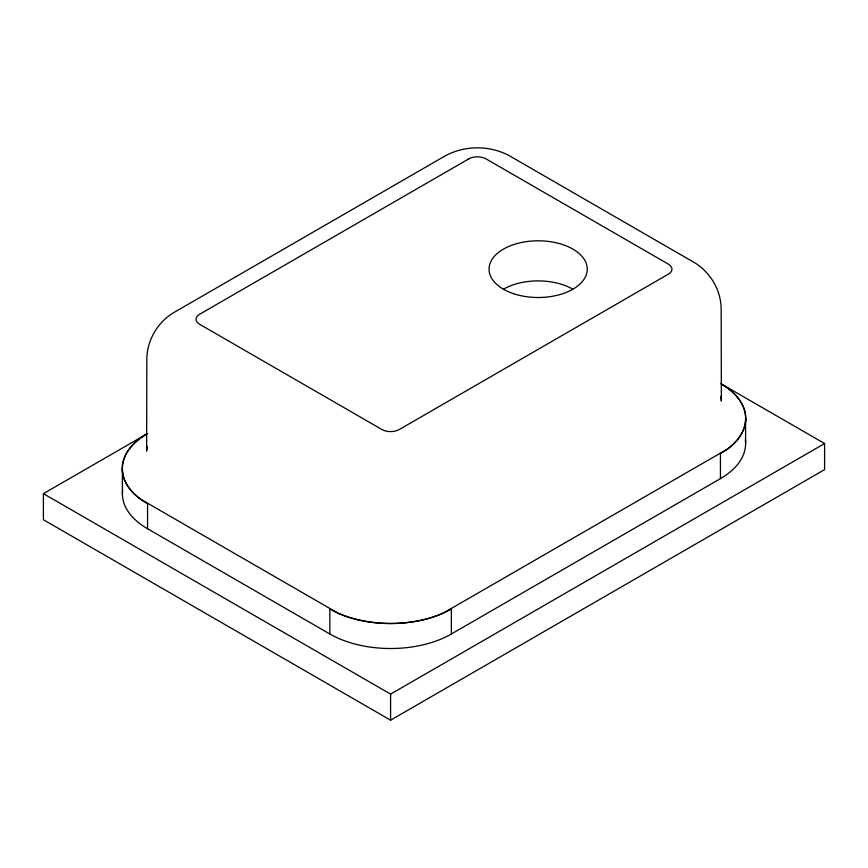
<?xml version="1.0" encoding="UTF-8"?>
<svg xmlns="http://www.w3.org/2000/svg" width="868" height="868" viewBox="0 0 868 868"><rect width="100%" height="100%" fill="white"/><g stroke="black" fill="none" stroke-linecap="round" stroke-linejoin="round"><path stroke-width="1.3" d="M146.529 449.06L147.159 446.532L146.627 451.176L146.833 359.363C146.866 340.213 157.813 321.898 174.284 312.285L444.969 156.012C464.76 145.108 490.04 145.108 509.831 156.012L693.716 262.179C710.187 271.782 721.134 290.096 721.167 309.247L721.373 401.07L720.841 396.416L721.471 398.944M145.857 434.51L140.019 438.351A86.084 49.704 0 0 0 140.019 498.861L338.195 613.275A86.084 49.704 0 0 0 443.005 613.275L727.981 448.756A86.084 49.704 0 0 0 727.981 388.235L722.143 384.405M721.373 383.96L824.6 443.548L824.6 469.61L390.6 720.18L43.4 519.726L43.4 493.664L146.627 434.076M122.659 489.769A85.932 49.606 0 0 0 147.56 528.742L329.84 633.987A85.932 49.606 0 0 0 451.36 633.987L720.44 478.637A85.932 49.606 0 0 0 745.341 439.664M43.4 493.664L390.6 694.118L824.6 443.548M745.612 418.495L745.612 443.548M720.44 478.637L720.44 453.573A85.932 49.606 0 0 0 720.44 383.417M451.36 633.987L451.36 608.924A85.932 49.606 0 0 1 329.84 608.924L329.84 633.987M390.6 694.118L390.6 720.18M147.56 528.742L147.56 503.69A85.932 49.606 0 0 1 147.56 433.533M122.388 468.611L122.388 493.664M503.44 289.196A49.096 28.351 0 0 1 572.88 289.196M468.72 158.909L199.64 314.259A12.271 7.085 0 0 0 199.64 324.285L381.92 429.519A12.271 7.085 0 0 0 399.28 429.519L668.36 274.169A12.271 7.085 0 0 0 668.36 264.143L486.08 158.909A12.271 7.085 0 0 0 468.72 158.909M513.606 293.709A49.096 28.351 0 0 0 587.256 269.156A49.096 28.351 0 0 0 513.606 244.602A49.096 28.351 0 0 0 513.606 293.709"/></g></svg>
